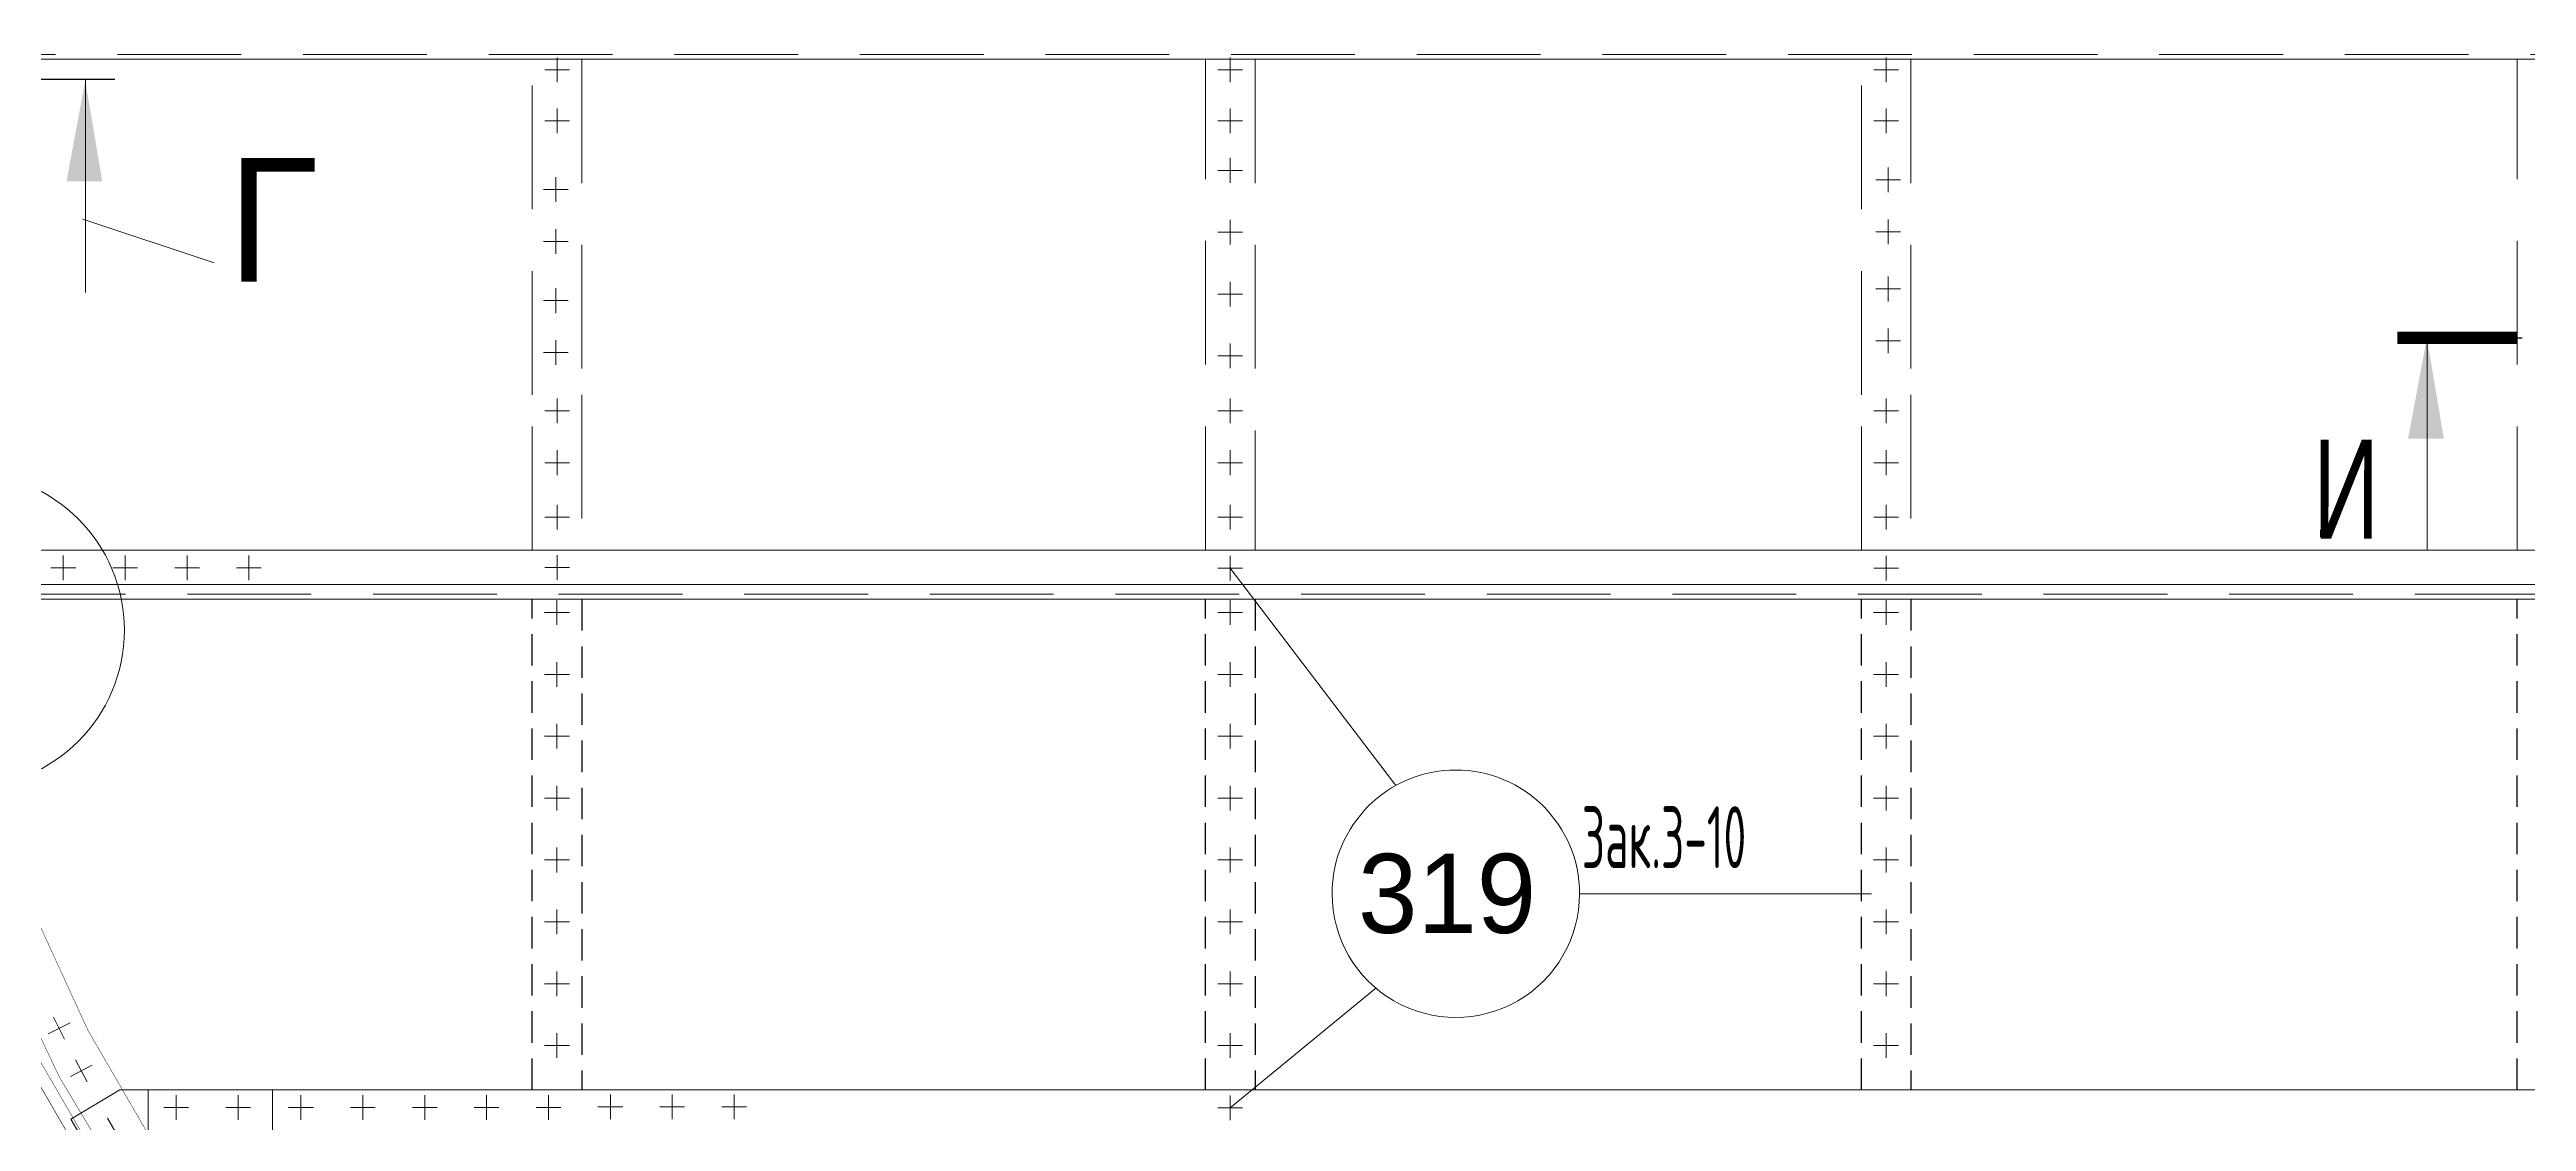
# Model space of a CAD drawing. Header units: millimetres. Extents: x 42007 to 66124, y -556 to 6894.
# Drawn here: x 43965 to 44966, y 4265 to 4698 of the extents above; entities that cross this region are included whole.
import ezdxf

# ---------------------------------------------------------------- set-up
doc = ezdxf.new("R2010")
doc.units = ezdxf.units.MM
for name, pattern in [('DASHED', [19.05, 12.7, -6.35]), ('K5LT32769', [0]), ('K5LT32773', [0]), ('K5LT32785', [95.25, 63.5, -31.75]), ('K5LT32792', [0]), ('K5LT32793', [10, 5, -5]), ('K5LT32795', [75, 50, -25]), ('K5LT32799', [95.25, 63.5, -31.75]), ('K5LT_BASIC', [0])]:
    doc.linetypes.add(name, pattern=pattern)
doc.layers.add('pen_7', color=1, linetype='Continuous')
doc.styles.add('KTEXTSTYLE', font='GOST_AU.SHX', dxfattribs={"width": 0.96, "height": 5})
doc.styles.add('style5', font='arial.ttf', dxfattribs={"height": 3})

msp = doc.modelspace()

# ---------------------------------------------------------------- hatches: boundary and pattern name
for points in [[(43972.131, 4644.871), (43986.579, 4644.871), (43979.73, 4685.609)], [(44918.261, 4540.835), (44932.709, 4540.835), (44925.86, 4581.573)]]:
    msp.add_hatch(color=7).paths.add_polyline_path(points)

# ---------------------------------------------------------------- linework, layer by layer
at = {"color": 7, "linetype": 'K5LT32769', "lineweight": 18}
for p, q in [((43861.851, 4694.189), (45194.853, 4694.189)), ((44170.362, 4694.967), (44170.362, 4684.967)), ((44442.362, 4694.967), (44442.362, 4684.967)), ((44707.362, 4694.967), (44707.362, 4684.967)), ((43979.82, 4686.091), (43979.82, 4599.993)), ((44165.362, 4689.967), (44175.362, 4689.967)), ((44437.362, 4689.967), (44447.362, 4689.967)), ((44702.362, 4689.967), (44712.362, 4689.967)), ((44170.362, 4674.313), (44170.362, 4664.313)), ((44442.362, 4674.313), (44442.362, 4664.313)), ((44707.362, 4674.313), (44707.362, 4664.313)), ((44165.362, 4669.313), (44175.362, 4669.313)), ((44437.362, 4669.313), (44447.362, 4669.313)), ((44702.362, 4669.313), (44712.362, 4669.313)), ((44442.362, 4654.313), (44442.362, 4644.313)), ((44169.883, 4646.603), (44169.883, 4636.603)), ((44437.362, 4649.313), (44447.362, 4649.313)), ((44703.21, 4645.432), (44713.21, 4645.432)), ((44708.21, 4650.432), (44708.21, 4640.432)), ((44164.883, 4641.603), (44174.883, 4641.603)), ((43978.728, 4629.569), (44031.811, 4611.89)), ((44169.883, 4625.603), (44169.883, 4615.603)), ((44437.362, 4624.313), (44447.362, 4624.313)), ((44442.362, 4629.313), (44442.362, 4619.313)), ((44703.21, 4624.432), (44713.21, 4624.432)), ((44708.21, 4629.432), (44708.21, 4619.432)), ((44164.883, 4620.603), (44174.883, 4620.603)), ((44442.362, 4604.313), (44442.362, 4594.313)), ((44708.21, 4606.371), (44708.21, 4596.371)), ((44164.883, 4596.649), (44174.883, 4596.649)), ((44169.883, 4601.649), (44169.883, 4591.649)), ((44437.362, 4599.313), (44447.362, 4599.313)), ((44703.21, 4601.371), (44713.21, 4601.371)), ((44708.21, 4585.371), (44708.21, 4575.371)), ((44164.883, 4575.649), (44174.883, 4575.649)), ((44169.883, 4580.649), (44169.883, 4570.649)), ((44437.362, 4574.313), (44447.362, 4574.313)), ((44442.362, 4579.313), (44442.362, 4569.313)), ((44703.21, 4580.371), (44713.21, 4580.371)), ((44925.95, 4582.055), (44925.95, 4495.957)), ((44170.362, 4557.174), (44170.362, 4547.174)), ((44442.362, 4557.174), (44442.362, 4547.174)), ((44707.362, 4557.174), (44707.362, 4547.174)), ((44165.362, 4552.174), (44175.362, 4552.174)), ((44437.362, 4552.174), (44447.362, 4552.174)), ((44702.362, 4552.174), (44712.362, 4552.174)), ((44170.362, 4536.174), (44170.362, 4526.174)), ((44442.362, 4536.174), (44442.362, 4526.174)), ((44707.362, 4536.174), (44707.362, 4526.174)), ((44165.362, 4531.174), (44175.362, 4531.174)), ((44437.362, 4531.174), (44447.362, 4531.174)), ((44702.362, 4531.174), (44712.362, 4531.174)), ((44170.362, 4514.174), (44170.362, 4504.174)), ((44442.362, 4514.174), (44442.362, 4504.174)), ((44707.362, 4514.174), (44707.362, 4504.174)), ((44165.362, 4509.174), (44175.362, 4509.174)), ((44437.362, 4509.174), (44447.362, 4509.174)), ((44702.362, 4509.174), (44712.362, 4509.174)), ((46900.953, 4495.816), (43913.628, 4495.816)), ((43970.855, 4493.696), (43970.855, 4483.696)), ((43995.855, 4493.696), (43995.855, 4483.696)), ((44020.855, 4493.696), (44020.855, 4483.696)), ((44045.855, 4493.696), (44045.855, 4483.696)), ((44170.362, 4493.773), (44170.362, 4483.773)), ((43965.855, 4488.696), (43975.855, 4488.696)), ((43990.855, 4488.696), (44000.855, 4488.696)), ((44015.855, 4488.696), (44025.855, 4488.696)), ((44040.855, 4488.696), (44050.855, 4488.696)), ((44165.362, 4488.773), (44175.362, 4488.773)), ((44437.362, 4488.527), (44447.362, 4488.527)), ((44442.362, 4493.527), (44442.362, 4483.527)), ((44442.362, 4488.527), (44509.25, 4400.681)), ((44702.362, 4488.527), (44712.362, 4488.527)), ((44707.362, 4493.527), (44707.362, 4483.527)), ((43913.618, 4475.989), (46901.003, 4475.989)), ((46900.988, 4481.953), (43943.176, 4481.989)), ((44170.325, 4475.598), (44170.325, 4465.598)), ((44442.325, 4475.598), (44442.325, 4465.598)), ((44707.325, 4475.598), (44707.325, 4465.598)), ((44165.325, 4470.598), (44175.325, 4470.598)), ((44437.325, 4470.598), (44447.325, 4470.598)), ((44702.325, 4470.598), (44712.325, 4470.598)), ((44165.325, 4445.598), (44175.325, 4445.598)), ((44170.325, 4450.598), (44170.325, 4440.598)), ((44437.325, 4445.598), (44447.325, 4445.598)), ((44442.325, 4450.598), (44442.325, 4440.598)), ((44702.325, 4445.598), (44712.325, 4445.598)), ((44707.325, 4450.598), (44707.325, 4440.598)), ((44170.325, 4425.598), (44170.325, 4415.598)), ((44442.325, 4425.598), (44442.325, 4415.598)), ((44707.325, 4425.598), (44707.325, 4415.598)), ((44165.325, 4420.598), (44175.325, 4420.598)), ((44437.325, 4420.598), (44447.325, 4420.598)), ((44702.325, 4420.598), (44712.325, 4420.598)), ((44165.325, 4395.598), (44175.325, 4395.598)), ((44170.325, 4400.598), (44170.325, 4390.598)), ((44437.325, 4395.598), (44447.325, 4395.598)), ((44442.325, 4400.598), (44442.325, 4390.598)), ((44702.325, 4395.598), (44712.325, 4395.598)), ((44707.325, 4400.598), (44707.325, 4390.598)), ((44170.325, 4375.598), (44170.325, 4365.598)), ((44442.325, 4375.598), (44442.325, 4365.598)), ((44707.325, 4375.598), (44707.325, 4365.598)), ((44165.325, 4370.598), (44175.325, 4370.598)), ((44437.325, 4370.598), (44447.325, 4370.598)), ((44702.325, 4370.598), (44712.325, 4370.598)), ((44701.416, 4356.958), (44583.504, 4356.958)), ((44165.325, 4345.598), (44175.325, 4345.598)), ((44170.325, 4350.598), (44170.325, 4340.598)), ((44437.325, 4345.598), (44447.325, 4345.598)), ((44442.325, 4350.598), (44442.325, 4340.598)), ((44702.325, 4345.598), (44712.325, 4345.598)), ((44707.325, 4350.598), (44707.325, 4340.598)), ((44170.325, 4325.598), (44170.325, 4315.598)), ((44442.325, 4325.598), (44442.325, 4315.598)), ((44707.325, 4325.598), (44707.325, 4315.598)), ((44165.325, 4320.598), (44175.325, 4320.598)), ((44437.325, 4320.598), (44447.325, 4320.598)), ((44501.186, 4318.807), (44442.362, 4270.429)), ((44702.325, 4320.598), (44712.325, 4320.598)), ((43973.604, 4304.842), (43964.677, 4300.336)), ((43966.888, 4307.053), (43971.393, 4298.125)), ((44165.325, 4295.598), (44175.325, 4295.598)), ((44170.325, 4300.598), (44170.325, 4290.598)), ((44437.325, 4295.598), (44447.325, 4295.598)), ((44442.325, 4300.598), (44442.325, 4290.598)), ((44702.325, 4295.598), (44712.325, 4295.598)), ((44707.325, 4300.598), (44707.325, 4290.598)), ((43982.551, 4287.743), (43973.729, 4283.036)), ((43975.786, 4289.801), (43980.494, 4280.978)), ((44005.192, 4257.891), (44005.192, 4277.718)), ((46901.5, 4277.718), (44005.204, 4277.718)), ((44016.503, 4275.598), (44016.503, 4265.598)), ((44041.503, 4275.598), (44041.503, 4265.598)), ((44066.882, 4275.598), (44066.882, 4265.598)), ((44091.882, 4275.598), (44091.882, 4265.598)), ((44116.882, 4275.598), (44116.882, 4265.598)), ((44141.882, 4275.598), (44141.882, 4265.598)), ((44166.882, 4275.598), (44166.882, 4265.598)), ((44191.882, 4275.816), (44191.882, 4265.816)), ((44216.882, 4275.816), (44216.882, 4265.816)), ((44241.882, 4275.816), (44241.882, 4265.816)), ((44442.362, 4275.429), (44442.362, 4265.429)), ((43988.741, 4266.257), (43993.724, 4257.587)), ((44011.503, 4270.598), (44021.503, 4270.598)), ((44036.503, 4270.598), (44046.503, 4270.598)), ((44061.882, 4270.598), (44071.882, 4270.598)), ((44086.882, 4270.598), (44096.882, 4270.598)), ((44111.882, 4270.598), (44121.882, 4270.598)), ((44136.882, 4270.598), (44146.882, 4270.598)), ((44161.882, 4270.598), (44171.882, 4270.598)), ((44186.882, 4270.816), (44196.882, 4270.816)), ((44211.882, 4270.816), (44221.882, 4270.816)), ((44236.882, 4270.816), (44246.882, 4270.816)), ((44437.362, 4270.429), (44447.362, 4270.429))]:
    msp.add_line(p, q, dxfattribs=at)
at = {"color": 7, "linetype": 'K5LT32795', "lineweight": 18}
for p, q in [((43917.741, 4696.171), (45195.861, 4696.171)), ((44160.362, 4558.588), (44160.362, 4694.189)), ((44180.362, 4694.189), (44180.362, 4558.588)), ((44432.362, 4495.816), (44432.362, 4694.189)), ((44452.362, 4694.189), (44452.362, 4495.816)), ((44697.362, 4558.588), (44697.362, 4694.189)), ((44717.362, 4694.189), (44717.362, 4558.588)), ((44962.362, 4495.816), (44962.362, 4694.189)), ((44160.362, 4495.816), (44160.362, 4558.588)), ((44180.362, 4558.588), (44180.362, 4495.816)), ((44697.362, 4495.816), (44697.362, 4558.588)), ((44717.362, 4558.588), (44717.362, 4495.816)), ((43945.999, 4477.971), (46900.998, 4477.971)), ((43973.957, 4265.905), (43993.752, 4277.718)), ((43993.752, 4277.718), (44055.311, 4277.718)), ((44055.311, 4277.718), (44055.311, 4257.888)), ((43982.76, 4250.574), (43973.957, 4265.905))]:
    msp.add_line(p, q, dxfattribs=at)
at = {"color": 0, "linetype": 'DASHED'}
for p, q in [((44160.362, 4277.718), (44160.362, 4475.989)), ((44180.362, 4475.989), (44180.362, 4277.718)), ((44432.362, 4277.718), (44432.362, 4475.989)), ((44452.362, 4475.989), (44452.362, 4277.718)), ((44697.362, 4277.718), (44697.362, 4475.989)), ((44717.362, 4475.989), (44717.362, 4277.718)), ((44962.362, 4277.718), (44962.362, 4475.989))]:
    msp.add_line(p, q, dxfattribs=at)
at = {"color": 7, "linetype": 'K5LT32799', "const_width": 0.18}
msp.add_lwpolyline([(46902.641, 3822.588), (44737.362, 3822.588, -0.41421356), (43866.362, 4693.588), (43866.362, 4939.588), (45238.362, 4939.588)], format="xyb", dxfattribs=at)
at = {"color": 7, "linetype": 'K5LT32792', "const_width": 0.25}
msp.add_lwpolyline([(43857.362, 4693.588), (43857.362, 4902.588), (43857.362, 4693.588, 0.16879704), (44046.989, 4147.891)], format="xyb", dxfattribs=at)
at = {"color": 7, "linetype": 'K5LT32773', "const_width": 0.18}
msp.add_lwpolyline([(44068.955, 4165.254, -0.16879704), (43885.362, 4693.588), (43885.362, 4902.588)], format="xyb", dxfattribs=at)
at = {"color": 7, "linetype": 'K5LT32793', "const_width": 0.18}
msp.add_lwpolyline([(44050.911, 4150.992, -0.16879704), (43862.362, 4693.588), (43862.362, 4845.588)], format="xyb", dxfattribs=at)
at = {"color": 5, "linetype": 'K5LT_BASIC', "true_color": 0x0000ff, "const_width": 0.6}
for points in [[(43991.778, 4686.091), (43941.297, 4686.091)], [(44913.902, 4581.573), (44964.383, 4581.573)]]:
    msp.add_lwpolyline(points, dxfattribs=at)
at = {"color": 0, "const_width": 5}
msp.add_lwpolyline([(44913.902, 4581.573), (44962.362, 4581.573)], dxfattribs=at)
at = {"color": 7, "linetype": 'K5LT32785', "const_width": 0.001}
msp.add_lwpolyline([(43915.58, 4475.04), (43925.397, 4441.247), (43933.156, 4417.837), (43941.567, 4394.707), (43950.647, 4371.837), (43960.326, 4349.327), (43970.667, 4327.097), (43981.647, 4305.137), (43997.131, 4276.77)], dxfattribs=at)
at = {"color": 7, "linetype": 'K5LT32769', "lineweight": 18}
msp.add_circle((43931.953, 4463.488), 63.56, dxfattribs=at)
for start, end in [(0, 179.999977), (179.999977, 0)]:
    msp.add_arc((44533.504, 4356.958), 50, start, end, dxfattribs=at)

# ---------------------------------------------------------------- texts
at = {"color": 7, "style": 'style5'}
for height, width, p in [(40, 0.665, (44879.941, 4500.471)), (3, 0.765, (44882.437, 4501.152))]:
    msp.add_text('И', height=height, rotation=359.99983, dxfattribs=dict(at, width=width)).set_placement(p)
at = {"color": 7, "insert": (44037.221, 4654.303), "char_height": 3, "attachment_point": 1, "rotation": 359.99983, "style": 'style5'}
msp.add_mtext('\\H3.5;\\W0.965;\\Q15;\\Q0;\\H50.00;Г', dxfattribs=at)
at = {"color": 7, "insert": (44584.408, 4392.301), "char_height": 2.5, "attachment_point": 1, "style": 'KTEXTSTYLE'}
msp.add_mtext('\\H3.5;\\W0.965;\\Q15;\\Q0;\\W0.665;\\H25.00;Зак.3-10', dxfattribs=at)
at = {"layer": 'pen_7', "color": 2, "linetype": 'Continuous', "insert": (44493.991, 4373.101), "char_height": 40, "attachment_point": 1, "style": 'style5'}
msp.add_mtext('\\H3.5;\\W0.965;\\Q15;\\Q0;\\H32.00;319', dxfattribs=at)

doc.saveas('drawing.dxf')
